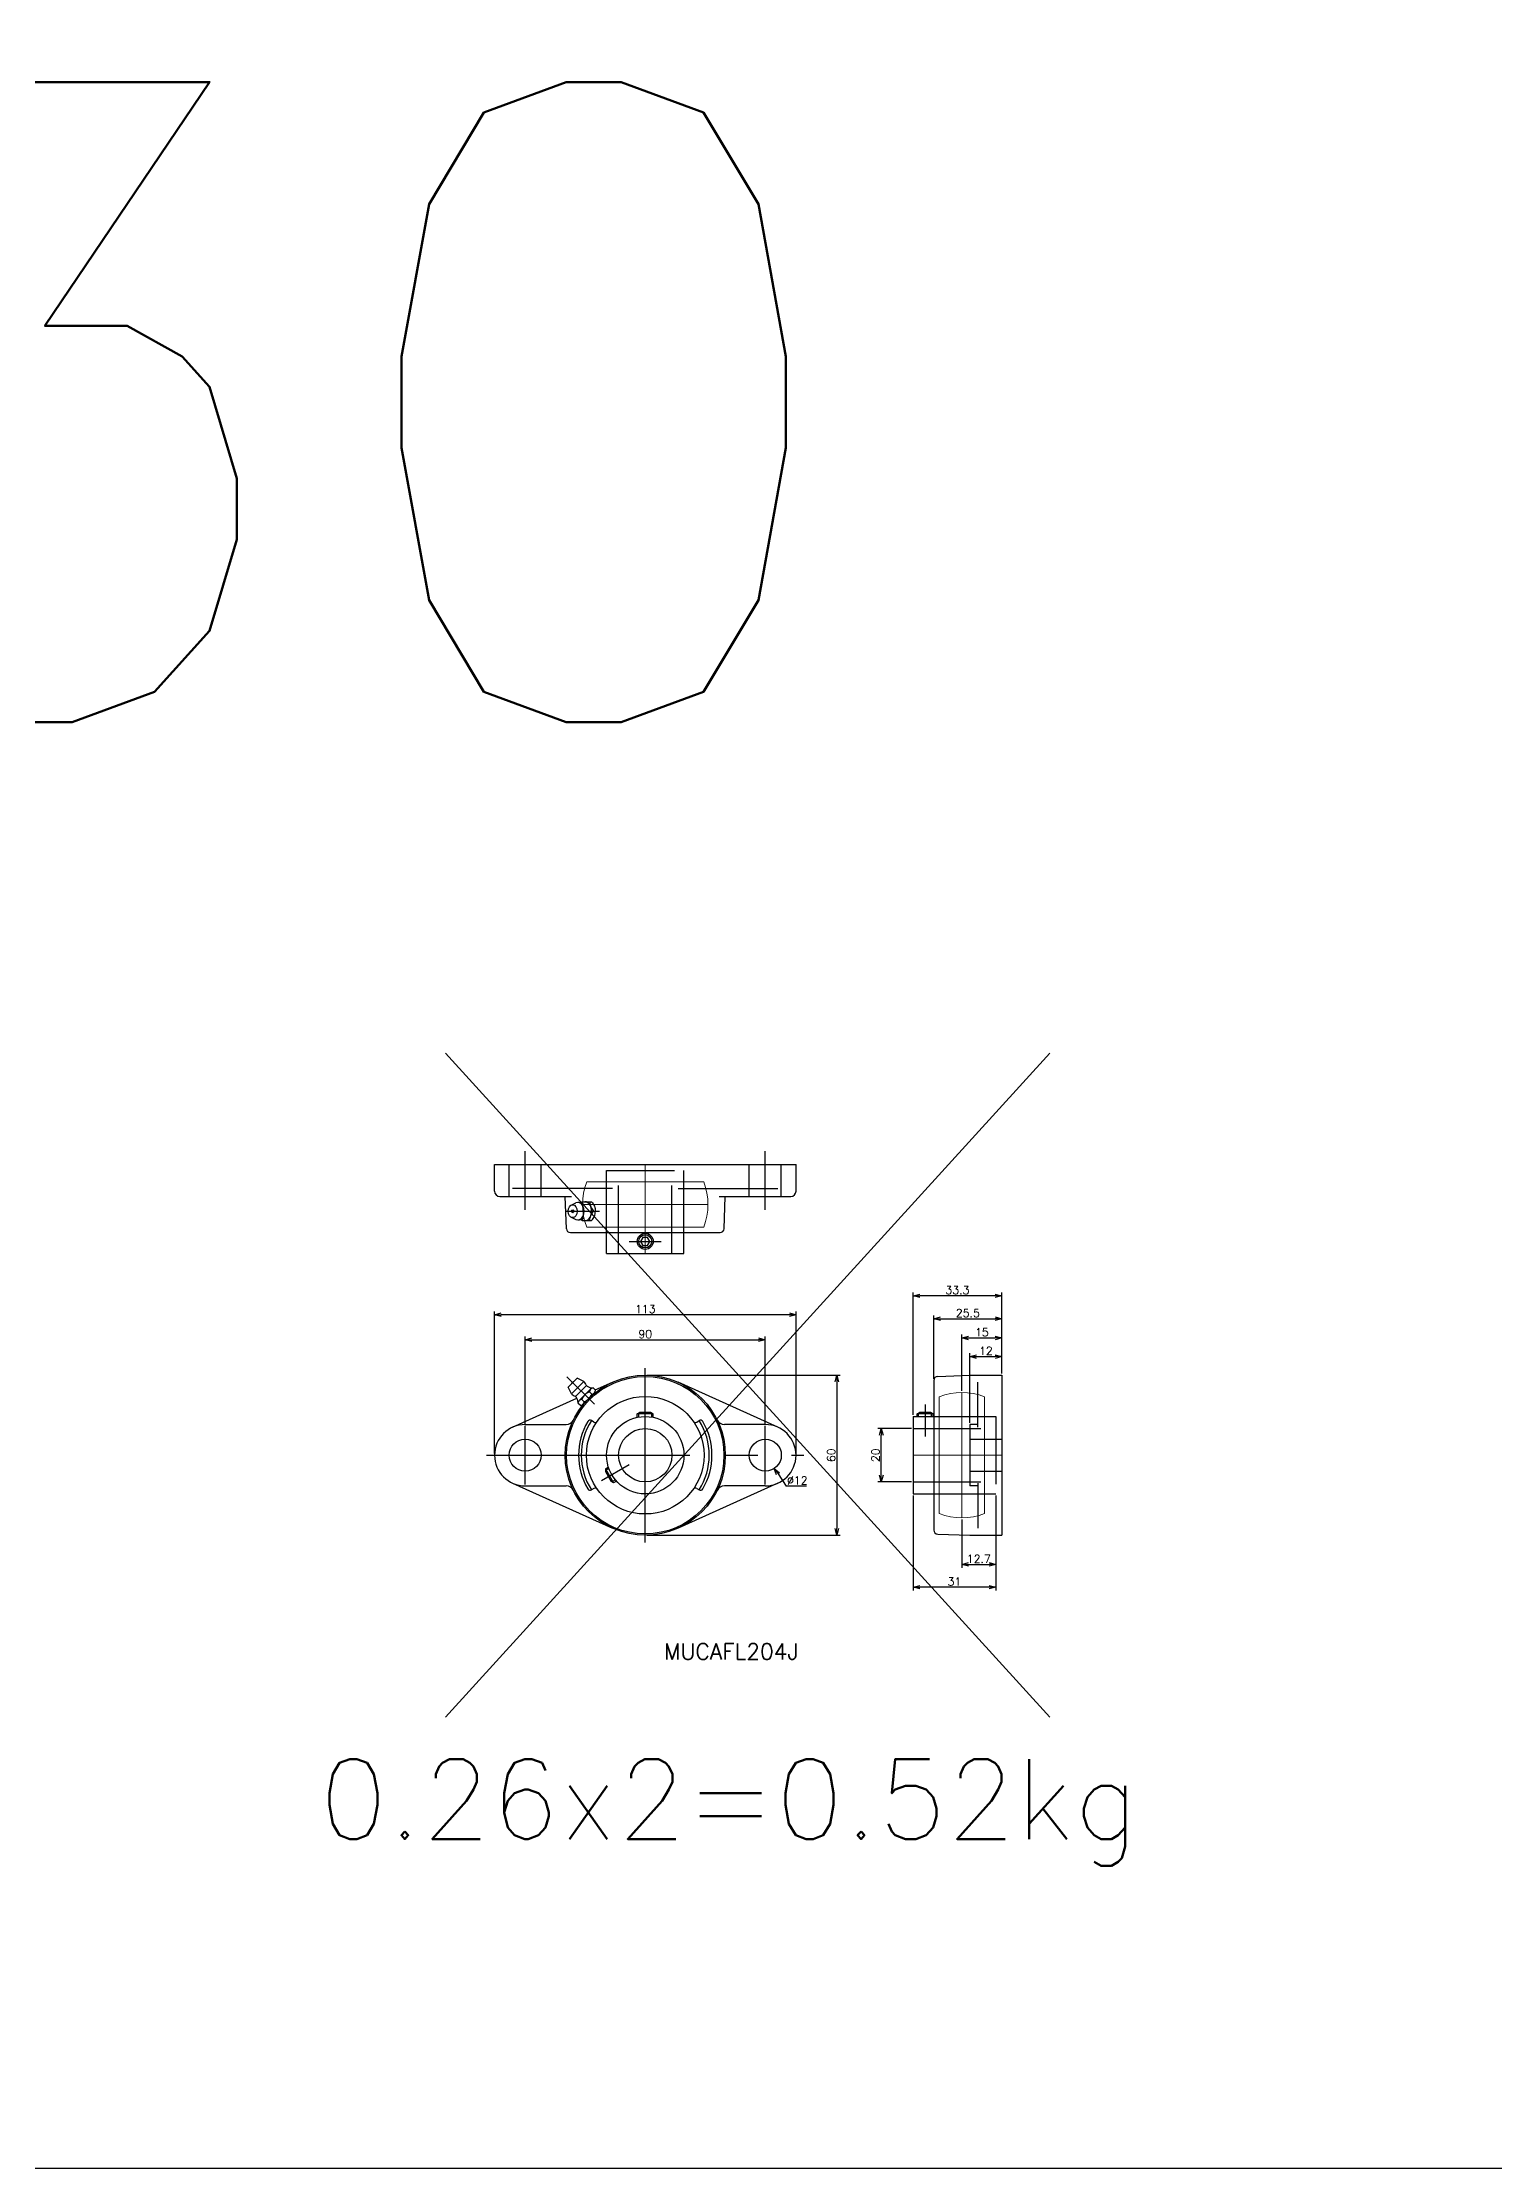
# Model space of a CAD drawing. Header units: millimetres. Extents: x -8731 to 85711, y -14522 to 31379.
# Drawn here: x -3852 to -3308, y -2226 to -1429 of the extents above; entities that cross this region are included whole.
import ezdxf

# ---------------------------------------------------------------- set-up
doc = ezdxf.new("R2010")
doc.units = ezdxf.units.MM
doc.header["$LTSCALE"] = 4
doc.header["$PDMODE"] = 99
doc.header["$PDSIZE"] = 1
doc.linetypes.add('CENTER2', pattern=[28.575, 19.05, -3.175, 3.175, -3.175])
doc.linetypes.add('HIDDEN', pattern=[9.525, 6.35, -3.175])
doc.layers.add('08_DIM', color=3, linetype='Continuous', lineweight=13)
doc.layers.add('10_DRAFT', color=8, linetype='Continuous', lineweight=0, plot=False)
doc.styles.add('KSS_TXT', font='txt.shx', dxfattribs={"bigfont": 'extfont2.shx'})
doc.dimstyles.new('KSS_DIM', dxfattribs={"dimscale": 3, "dimtxt": 3, "dimasz": 2.5, "dimexe": 1.25, "dimexo": 0.625, "dimtad": 1, "dimdsep": 46, "dimtxsty": 'KSS_TXT', "dimblk": 'OPEN30', "dimcen": 0, "dimazin": 2, "dimtfac": 0.75, "dimtmove": 0, "dimatfit": 3, "dimldrblk": 'OPEN30', "dimfxl": 1, "dimtolj": 1, "dimarcsym": 0})
doc.dimstyles.new('KSS_DIM$3', dxfattribs={"dimscale": 3, "dimtxt": 3, "dimasz": 2.5, "dimexe": 1.25, "dimexo": 0.625, "dimtad": 1, "dimtih": 1, "dimtoh": 1, "dimdsep": 46, "dimtxsty": 'KSS_TXT', "dimblk": 'OPEN30', "dimcen": 0, "dimazin": 2, "dimtfac": 0.75, "dimtofl": 0, "dimtmove": 0, "dimatfit": 3, "dimldrblk": 'OPEN30', "dimfxl": 1, "dimtolj": 1, "dimarcsym": 0})

# ---------------------------------------------------------------- blocks, each defined once
blk = doc.blocks.new('_Open30')
at = {"color": 0, "linetype": 'ByBlock', "lineweight": -2}
for p, q in [((-1, 0.27), (0, 0)), ((0, 0), (-1, -0.27)), ((0, 0), (-1, 0))]:
    blk.add_line(p, q, dxfattribs=at)
blk = doc.blocks.new('*D3524')
at = {"layer": '08_DIM', "color": 0, "lineweight": -2, "transparency": 16777216}
for p, q in [((-3504.67, -1946.24), (-3504.67, -1920.13)), ((-3492.67, -1927.74), (-3492.67, -1920.13)), ((-3502.17, -1921.38), (-3495.17, -1921.38))]:
    blk.add_line(p, q, dxfattribs=at)
at = {"layer": 'Defpoints', "color": 0, "transparency": 16777216}
for p in [(-3492.67, -1921.38), (-3492.67, -1928.36), (-3504.67, -1946.86)]:
    blk.add_point(p, dxfattribs=at)
at = {"layer": '08_DIM', "color": 0, "lineweight": -2, "transparency": 16777216, "xscale": 2.5, "yscale": 2.5, "zscale": 2.5, "rotation": 180}
blk.add_blockref('_Open30', (-3504.67, -1921.38), dxfattribs=at)
at = {"layer": '08_DIM', "color": 0, "lineweight": -2, "transparency": 16777216, "xscale": 2.5, "yscale": 2.5, "zscale": 2.5}
blk.add_blockref('_Open30', (-3492.67, -1921.38), dxfattribs=at)
at = {"layer": '08_DIM', "color": 0, "transparency": 16777216, "insert": (-3498.67, -1919.25), "char_height": 3, "attachment_point": 5, "style": 'KSS_TXT'}
blk.add_mtext('\\A1;12', dxfattribs=at)
blk = doc.blocks.new('*D3525')
at = {"layer": '08_DIM', "color": 0, "lineweight": -2, "transparency": 16777216}
for p, q in [((-3518.17, -1929.69), (-3518.17, -1905.97)), ((-3515.67, -1907.22), (-3495.17, -1907.22)), ((-3492.67, -1927.74), (-3492.67, -1905.97))]:
    blk.add_line(p, q, dxfattribs=at)
at = {"layer": 'Defpoints', "color": 0, "transparency": 16777216}
for p in [(-3492.67, -1907.22), (-3492.67, -1928.36), (-3518.17, -1930.31)]:
    blk.add_point(p, dxfattribs=at)
at = {"layer": '08_DIM', "color": 0, "lineweight": -2, "transparency": 16777216, "xscale": 2.5, "yscale": 2.5, "zscale": 2.5, "rotation": 180}
blk.add_blockref('_Open30', (-3518.17, -1907.22), dxfattribs=at)
at = {"layer": '08_DIM', "color": 0, "lineweight": -2, "transparency": 16777216, "xscale": 2.5, "yscale": 2.5, "zscale": 2.5}
blk.add_blockref('_Open30', (-3492.67, -1907.22), dxfattribs=at)
at = {"layer": '08_DIM', "color": 0, "transparency": 16777216, "insert": (-3505.42, -1905.09), "char_height": 3, "attachment_point": 5, "style": 'KSS_TXT'}
blk.add_mtext('\\A1;25.5', dxfattribs=at)
blk = doc.blocks.new('*D3526')
at = {"layer": '08_DIM', "color": 0, "lineweight": -2, "transparency": 16777216}
for p, q in [((-3525.97, -1943.24), (-3525.97, -1897.36)), ((-3495.17, -1898.61), (-3523.47, -1898.61)), ((-3492.67, -1927.74), (-3492.67, -1897.36))]:
    blk.add_line(p, q, dxfattribs=at)
at = {"layer": 'Defpoints', "color": 0, "transparency": 16777216}
for p in [(-3525.97, -1898.61), (-3492.67, -1928.36), (-3525.97, -1943.86)]:
    blk.add_point(p, dxfattribs=at)
at = {"layer": '08_DIM', "color": 0, "lineweight": -2, "transparency": 16777216, "xscale": 2.5, "yscale": 2.5, "zscale": 2.5, "rotation": 180}
blk.add_blockref('_Open30', (-3525.97, -1898.61), dxfattribs=at)
at = {"layer": '08_DIM', "color": 0, "lineweight": -2, "transparency": 16777216, "xscale": 2.5, "yscale": 2.5, "zscale": 2.5}
blk.add_blockref('_Open30', (-3492.67, -1898.61), dxfattribs=at)
at = {"layer": '08_DIM', "color": 0, "transparency": 16777216, "insert": (-3509.32, -1896.48), "char_height": 3, "attachment_point": 5, "style": 'KSS_TXT'}
blk.add_mtext('\\A1;33.3', dxfattribs=at)
blk = doc.blocks.new('*D3527')
at = {"layer": '08_DIM', "color": 0, "lineweight": -2, "transparency": 16777216}
for p, q in [((-3494.97, -1973.49), (-3494.97, -2000.57)), ((-3507.67, -1982.49), (-3507.67, -2000.57)), ((-3505.17, -1999.32), (-3497.47, -1999.32))]:
    blk.add_line(p, q, dxfattribs=at)
at = {"layer": 'Defpoints', "color": 0, "transparency": 16777216}
for p in [(-3494.97, -1972.86), (-3507.67, -1981.86), (-3494.97, -1999.32)]:
    blk.add_point(p, dxfattribs=at)
at = {"layer": '08_DIM', "color": 0, "lineweight": -2, "transparency": 16777216, "xscale": 2.5, "yscale": 2.5, "zscale": 2.5, "rotation": 180}
blk.add_blockref('_Open30', (-3507.67, -1999.32), dxfattribs=at)
at = {"layer": '08_DIM', "color": 0, "lineweight": -2, "transparency": 16777216, "xscale": 2.5, "yscale": 2.5, "zscale": 2.5}
blk.add_blockref('_Open30', (-3494.97, -1999.32), dxfattribs=at)
at = {"layer": '08_DIM', "color": 0, "transparency": 16777216, "insert": (-3501.32, -1997.19), "char_height": 3, "attachment_point": 5, "style": 'KSS_TXT'}
blk.add_mtext('\\A1;12.7', dxfattribs=at)
blk = doc.blocks.new('*D3528')
at = {"layer": '08_DIM', "color": 0, "lineweight": -2, "transparency": 16777216}
for p, q in [((-3525.97, -1973.49), (-3525.97, -2009.09)), ((-3494.97, -1973.49), (-3494.97, -2009.09)), ((-3497.47, -2007.84), (-3523.47, -2007.84))]:
    blk.add_line(p, q, dxfattribs=at)
at = {"layer": 'Defpoints', "color": 0, "transparency": 16777216}
for p in [(-3525.97, -1972.86), (-3494.97, -1972.86), (-3525.97, -2007.84)]:
    blk.add_point(p, dxfattribs=at)
at = {"layer": '08_DIM', "color": 0, "lineweight": -2, "transparency": 16777216, "xscale": 2.5, "yscale": 2.5, "zscale": 2.5, "rotation": 180}
blk.add_blockref('_Open30', (-3525.97, -2007.84), dxfattribs=at)
at = {"layer": '08_DIM', "color": 0, "lineweight": -2, "transparency": 16777216, "xscale": 2.5, "yscale": 2.5, "zscale": 2.5}
blk.add_blockref('_Open30', (-3494.97, -2007.84), dxfattribs=at)
at = {"layer": '08_DIM', "color": 0, "transparency": 16777216, "insert": (-3510.47, -2005.72), "char_height": 3, "attachment_point": 5, "style": 'KSS_TXT'}
blk.add_mtext('\\A1;31', dxfattribs=at)
blk = doc.blocks.new('*D3529')
at = {"layer": '08_DIM', "color": 0, "lineweight": -2, "transparency": 16777216}
for p, q in [((-3507.67, -1934.24), (-3507.67, -1913.15)), ((-3505.17, -1914.4), (-3495.17, -1914.4)), ((-3492.67, -1927.74), (-3492.67, -1913.15))]:
    blk.add_line(p, q, dxfattribs=at)
at = {"layer": 'Defpoints', "color": 0, "transparency": 16777216}
for p in [(-3492.67, -1914.4), (-3492.67, -1928.36), (-3507.67, -1934.86)]:
    blk.add_point(p, dxfattribs=at)
at = {"layer": '08_DIM', "color": 0, "lineweight": -2, "transparency": 16777216, "xscale": 2.5, "yscale": 2.5, "zscale": 2.5, "rotation": 180}
blk.add_blockref('_Open30', (-3507.67, -1914.4), dxfattribs=at)
at = {"layer": '08_DIM', "color": 0, "lineweight": -2, "transparency": 16777216, "xscale": 2.5, "yscale": 2.5, "zscale": 2.5}
blk.add_blockref('_Open30', (-3492.67, -1914.4), dxfattribs=at)
at = {"layer": '08_DIM', "color": 0, "transparency": 16777216, "insert": (-3500.17, -1912.27), "char_height": 3, "attachment_point": 5, "style": 'KSS_TXT'}
blk.add_mtext('\\A1;15', dxfattribs=at)
blk = doc.blocks.new('*D3530')
at = {"layer": '08_DIM', "color": 0, "lineweight": -2, "transparency": 16777216}
for p, q in [((-3526.59, -1948.36), (-3539.15, -1948.36)), ((-3537.9, -1965.86), (-3537.9, -1950.86)), ((-3526.59, -1968.36), (-3539.15, -1968.36))]:
    blk.add_line(p, q, dxfattribs=at)
at = {"layer": 'Defpoints', "color": 0, "transparency": 16777216}
for p in [(-3537.9, -1948.36), (-3525.97, -1948.36), (-3525.97, -1968.36)]:
    blk.add_point(p, dxfattribs=at)
at = {"layer": '08_DIM', "color": 0, "lineweight": -2, "transparency": 16777216, "xscale": 2.5, "yscale": 2.5, "zscale": 2.5}
for p, rotation in [((-3537.9, -1948.36), 90), ((-3537.9, -1968.36), 270)]:
    blk.add_blockref('_Open30', p, dxfattribs=dict(at, rotation=rotation))
at = {"layer": '08_DIM', "color": 0, "transparency": 16777216, "insert": (-3540.02, -1958.36), "char_height": 3, "attachment_point": 5, "rotation": 90, "style": 'KSS_TXT'}
blk.add_mtext('\\A1;20', dxfattribs=at)
blk = doc.blocks.new('*D3531')
at = {"layer": '08_DIM', "color": 0, "lineweight": -2, "transparency": 16777216}
for p, q in [((-3671.33, -1946.74), (-3671.33, -1913.83)), ((-3668.83, -1915.08), (-3583.83, -1915.08)), ((-3581.33, -1946.74), (-3581.33, -1913.83))]:
    blk.add_line(p, q, dxfattribs=at)
at = {"layer": 'Defpoints', "color": 0, "transparency": 16777216}
for p in [(-3581.33, -1915.08), (-3671.33, -1947.36), (-3581.33, -1947.36)]:
    blk.add_point(p, dxfattribs=at)
at = {"layer": '08_DIM', "color": 0, "lineweight": -2, "transparency": 16777216, "xscale": 2.5, "yscale": 2.5, "zscale": 2.5, "rotation": 180}
blk.add_blockref('_Open30', (-3671.33, -1915.08), dxfattribs=at)
at = {"layer": '08_DIM', "color": 0, "lineweight": -2, "transparency": 16777216, "xscale": 2.5, "yscale": 2.5, "zscale": 2.5}
blk.add_blockref('_Open30', (-3581.33, -1915.08), dxfattribs=at)
at = {"layer": '08_DIM', "color": 0, "transparency": 16777216, "insert": (-3626.33, -1912.95), "char_height": 3, "attachment_point": 5, "style": 'KSS_TXT'}
blk.add_mtext('\\A1;90', dxfattribs=at)
blk = doc.blocks.new('*D3532')
at = {"layer": '08_DIM', "color": 0, "lineweight": -2, "transparency": 16777216}
for p, q in [((-3682.83, -1957.74), (-3682.83, -1904.45)), ((-3569.83, -1957.74), (-3569.83, -1904.45)), ((-3572.33, -1905.7), (-3680.33, -1905.7))]:
    blk.add_line(p, q, dxfattribs=at)
at = {"layer": 'Defpoints', "color": 0, "transparency": 16777216}
for p in [(-3682.83, -1905.7), (-3682.83, -1958.36), (-3569.83, -1958.36)]:
    blk.add_point(p, dxfattribs=at)
at = {"layer": '08_DIM', "color": 0, "lineweight": -2, "transparency": 16777216, "xscale": 2.5, "yscale": 2.5, "zscale": 2.5, "rotation": 180}
blk.add_blockref('_Open30', (-3682.83, -1905.7), dxfattribs=at)
at = {"layer": '08_DIM', "color": 0, "lineweight": -2, "transparency": 16777216, "xscale": 2.5, "yscale": 2.5, "zscale": 2.5}
blk.add_blockref('_Open30', (-3569.83, -1905.7), dxfattribs=at)
at = {"layer": '08_DIM', "color": 0, "transparency": 16777216, "insert": (-3626.33, -1903.57), "char_height": 3, "attachment_point": 5, "style": 'KSS_TXT'}
blk.add_mtext('\\A1;113', dxfattribs=at)
blk = doc.blocks.new('*D3533')
at = {"layer": '08_DIM', "color": 0, "lineweight": -2, "transparency": 16777216}
for p, q in [((-3625.71, -1928.36), (-3553.29, -1928.36)), ((-3554.54, -1930.86), (-3554.54, -1985.86)), ((-3625.71, -1988.36), (-3553.29, -1988.36))]:
    blk.add_line(p, q, dxfattribs=at)
at = {"layer": 'Defpoints', "color": 0, "transparency": 16777216}
for p in [(-3626.33, -1928.36), (-3626.33, -1988.36), (-3554.54, -1988.36)]:
    blk.add_point(p, dxfattribs=at)
at = {"layer": '08_DIM', "color": 0, "lineweight": -2, "transparency": 16777216, "xscale": 2.5, "yscale": 2.5, "zscale": 2.5}
for p, rotation in [((-3554.54, -1928.36), 90), ((-3554.54, -1988.36), 270)]:
    blk.add_blockref('_Open30', p, dxfattribs=dict(at, rotation=rotation))
at = {"layer": '08_DIM', "color": 0, "transparency": 16777216, "insert": (-3556.66, -1958.36), "char_height": 3, "attachment_point": 5, "rotation": 90, "style": 'KSS_TXT'}
blk.add_mtext('\\A1;60', dxfattribs=at)
blk = doc.blocks.new('*D3534')
at = {"layer": '08_DIM', "color": 0, "lineweight": -2, "transparency": 16777216}
for p in [(-3576.55, -1965.39), (-3565.84, -1969.94)]:
    blk.add_line(p, (-3573.46, -1969.94), dxfattribs=at)
at = {"layer": 'Defpoints', "color": 0, "transparency": 16777216}
for p in [(-3584.71, -1953.4), (-3577.96, -1963.33)]:
    blk.add_point(p, dxfattribs=at)
at = {"layer": '08_DIM', "color": 0, "lineweight": -2, "transparency": 16777216, "xscale": 2.5, "yscale": 2.5, "zscale": 2.5, "rotation": 124.2117795738144}
blk.add_blockref('_Open30', (-3577.96, -1963.33), dxfattribs=at)
at = {"layer": '08_DIM', "color": 0, "transparency": 16777216, "insert": (-3569.34, -1967.82), "char_height": 3, "attachment_point": 5, "style": 'KSS_TXT'}
blk.add_mtext('\\A1;%%C12', dxfattribs=at)
blk = doc.blocks.new('MUCAFL204Ja_1_1')
at = {"color": 0, "linetype": 'CENTER2'}
for p, q in [((0, -32.67), (0, 32.67)), ((-19.09, 19.09), (-29.42, 29.42)), ((-45, -11), (-45, 11)), ((45, -11), (45, 11)), ((-59.46, 0), (59.46, 0)), ((-16.45, -9.5), (-6.06, -3.5))]:
    blk.add_line(p, q, dxfattribs=at)
at = {"color": 0}
for p, q in [((-28.92, 25.53), (-25.53, 28.92)), ((-27.65, 22.98), (-28.92, 25.53)), ((-27.65, 22.98), (-22.98, 27.65)), ((-22.1, 26.06), (-26.06, 22.1)), ((-22.98, 27.65), (-25.53, 28.92)), ((-24.77, 20.48), (-20.48, 24.77)), ((-19.51, 25.22), (-18.62, 24.33)), ((-18.74, 24.46), (-12.33, 27.35)), ((49.73, 10.48), (12.33, 27.35)), ((-49.73, 10.48), (-25.64, 21.35)), ((-24.33, 18.62), (-25.22, 19.51)), ((-23.79, 20.94), (-22.9, 20.05)), ((-19.07, 23.36), (-23.36, 19.07)), ((-20.94, 23.79), (-20.05, 22.9)), ((-3, 15.5), (-2.13, 16)), ((2.13, 16), (-2.13, 16)), ((3, 15.5), (2.13, 16)), ((-45, 11.5), (-29.64, 11.5)), ((-19.32, 12.44), (-20.16, 12.98)), ((3, 15.5), (-3, 15.5)), ((-3, 14.19), (-3, 15.5)), ((-2.45, 14.29), (-2.45, 15.82)), ((2.45, 14.29), (2.45, 15.82)), ((3, 14.19), (3, 15.5)), ((19.32, 12.44), (20.16, 12.98)), ((45, 11.5), (29.64, 11.5)), ((-13.79, -4.5), (-14.92, -5.15)), ((-13.6, -5.02), (-14.92, -5.79)), ((-14.92, -5.15), (-11.92, -10.35)), ((-14.92, -5.15), (-14.92, -6.15)), ((-14.92, -6.15), (-12.79, -9.85)), ((-49.73, -10.48), (-12.33, -27.35)), ((-45, -11.5), (-29.64, -11.5)), ((-19.32, -12.44), (-20.16, -12.98)), ((-11.92, -10.35), (-12.79, -9.85)), ((-11.15, -9.27), (-12.47, -10.03)), ((-10.79, -9.69), (-11.92, -10.35)), ((49.73, -10.48), (12.33, -27.35)), ((19.32, -12.44), (20.16, -12.98)), ((45, -11.5), (29.64, -11.5))]:
    blk.add_line(p, q, dxfattribs=at)
for centre, radius in [((0, 0), 30), ((0, 0), 29.5), ((0, 0), 22.04), ((0, 0), 14.5), ((0, 0), 10), ((-45, 0), 6), ((45, 0), 6)]:
    blk.add_circle(centre, radius, dxfattribs=at)
for centre, radius, start, end in [((-26.17, 26.17), 1.59, 114.55499, 155.44501), ((-25.31, 25.31), 3.3, 17.94674, 45), ((-21.41, 26.58), 0.8, 197.94674, 240.21567), ((-18.83, 31.09), 6, 240.21567, 260.68018), ((-19.38, 23.67), 1.56, 94.73979, 175.26021), ((-20.18, 24.46), 1.56, 274.73979, 355.26021), ((-25.31, 25.31), 3.3, 225, 252.05326), ((-26.58, 21.41), 0.8, 29.78433, 72.05326), ((-31.09, 18.83), 6, 9.31982, 29.78433), ((-23.67, 19.38), 1.56, 94.73979, 175.26021), ((-24.46, 20.18), 1.56, 274.73979, 355.26021), ((-18.6, 18.6), 5.7, 114.22909, 155.77091), ((-25.24, 25.24), 5.7, 294.22909, 335.77091), ((-45, 0), 11.5, 90, 270), ((-29.64, 14.5), 3, 270, 333.93478), ((0, 0), 25, 149.62426, 210.37574), ((0, 0), 24, 147.23676, 212.76376), ((-20.71, 12.14), 1, 57.23624, 149.62426), ((-18.78, 13.28), 1, 237.23624, 324.74434), ((18.78, 13.28), 1, 215.25566, 302.76376), ((20.71, 12.14), 1, 30.37574, 122.76376), ((0, 0), 24, 327.23624, 32.76324), ((0, 0), 25, 329.62426, 30.37574), ((29.64, 14.5), 3, 206.06522, 270), ((45, 0), 11.5, 270, 90), ((-29.64, -14.5), 3, 26.06522, 90), ((-20.71, -12.14), 1, 210.37574, 302.76376), ((-18.78, -13.28), 1, 35.25566, 122.76376), ((18.78, -13.28), 1, 57.23624, 144.74434), ((20.71, -12.14), 1, 237.23624, 329.62426), ((29.64, -14.5), 3, 90, 153.93478)]:
    blk.add_arc(centre, radius, start, end, dxfattribs=at)
blk = doc.blocks.new('MUCAFL204Jc_1_1')
at = {"color": 0}
for p, q in [((-25.5, 28.05), (-25.5, -28.05)), ((-24.06, 29.55), (-12, 30)), ((-12, 30), (0, 30)), ((-9, 10.48), (-9, 27.35)), ((0, 30), (0, -30)), ((-31.8, 15.5), (-30.93, 16)), ((-26.67, 16), (-30.93, 16)), ((-25.8, 15.5), (-26.67, 16)), ((-33.3, 14.5), (-25.5, 14.5)), ((-33.3, 14.5), (-33.3, -14.5)), ((-25.8, 15.5), (-31.8, 15.5)), ((-31.8, 14.5), (-31.8, 15.5)), ((-31.25, 14.5), (-31.25, 15.82)), ((-26.35, 14.5), (-26.35, 15.82)), ((-25.8, 14.5), (-25.8, 15.5)), ((-12, 11.5), (-12, -11.5)), ((-9, 11.5), (-12, 11.5)), ((-33.3, -14.5), (-25.5, -14.5)), ((-9, -11.5), (-12, -11.5)), ((-9, -10.48), (-9, -27.35)), ((-24.06, -29.55), (-12, -30)), ((-12, -30), (0, -30))]:
    blk.add_line(p, q, dxfattribs=at)
at = {"color": 0, "linetype": 'CENTER2'}
blk.add_line((-28.8, 19), (-28.8, 7), dxfattribs=at)
at = {"color": 0, "linetype": 'HIDDEN'}
for p, q in [((-33.3, 10), (-2.3, 10)), ((-25.5, 14.5), (-2.3, 14.5)), ((-2.3, 14.5), (-2.3, -14.5)), ((-12, 6), (0, 6)), ((-12, -6), (0, -6)), ((-33.3, -10), (-2.3, -10)), ((-25.5, -14.5), (-2.3, -14.5))]:
    blk.add_line(p, q, dxfattribs=at)
at = {"color": 0}
for centre, start, end in [((-24, 28.05), 92.1211, 180), ((-24, -28.05), 180, 267.8789)]:
    blk.add_arc(centre, 1.5, start, end, dxfattribs=at)
at = {"layer": '10_DRAFT'}
for p, q in [((-23.5, 21.91), (-23.5, -21.91)), ((-15, 23.5), (-15, -23.5)), ((-6.5, 21.91), (-6.5, -21.91)), ((-33.3, 0), (0, 0))]:
    blk.add_line(p, q, dxfattribs=at)
for start, end in [(68.79523, 111.20477), (248.79523, 291.20477)]:
    blk.add_arc((-15, 0), 23.5, start, end, dxfattribs=at)
blk = doc.blocks.new('MUCAFL204Jb_1_1')
at = {"color": 0}
for p, q in [((-56.5, -10), (-56.5, 0)), ((-56.5, 0), (56.5, 0)), ((56.5, -10), (56.5, 0)), ((-54.5, -12), (-27.71, -12)), ((-12.33, -9), (-49.73, -9)), ((-29.55, -24.06), (-30, -12)), ((-27.75, -15.24), (-26.05, -14.39)), ((-23.64, -14), (-23.99, -14.46)), ((-23.64, -14), (-20.13, -14)), ((12.33, -9), (49.73, -9)), ((27.71, -12), (54.5, -12)), ((29.55, -24.06), (30, -12)), ((-27.75, -19.76), (-26.05, -20.61)), ((-23.64, -21), (-23.99, -20.54)), ((-23.64, -21), (-20.13, -21)), ((-19.35, -17.5), (-18.7, -17.5)), ((-28.05, -25.5), (28.05, -25.5)), ((-14.5, -33.3), (-14.5, -25.5)), ((14.5, -33.3), (14.5, -25.5)), ((-14.5, -33.3), (14.5, -33.3))]:
    blk.add_line(p, q, dxfattribs=at)
at = {"color": 0, "linetype": 'CENTER2'}
for p, q in [((-45, -17), (-45, 5)), ((45, -17), (45, 5)), ((-29.52, -17.5), (-17.1, -17.5)), ((-6, -28.8), (6, -28.8))]:
    blk.add_line(p, q, dxfattribs=at)
at = {"color": 0, "linetype": 'HIDDEN'}
for p, q in [((-39, -12), (-39, 0)), ((39, -12), (39, 0)), ((-51, -12), (-51, 0)), ((-14.5, -2.3), (14.5, -2.3)), ((-14.5, -25.5), (-14.5, -2.3)), ((-10, -33.3), (-10, -2.3)), ((10, -33.3), (10, -2.3)), ((14.5, -25.5), (14.5, -2.3)), ((51, -12), (51, 0))]:
    blk.add_line(p, q, dxfattribs=at)
at = {"color": 0}
blk.add_lwpolyline([(-0.87, -27.3), (-1.73, -28.8), (-0.87, -30.3), (0.87, -30.3), (1.73, -28.8), (0.87, -27.3)], close=True, dxfattribs=at)
for radius in [3, 2.45]:
    blk.add_circle((0, -28.8), radius, dxfattribs=at)
for centre, radius, start, end in [((-54.5, -10), 2, 180, 270), ((-25.28, -17.5), 3.3, 49.25246, 90), ((54.5, -10), 2, 270, 0), ((-25.28, -17.5), 3.3, 270, 310.74754), ((-28.05, -24), 1.5, 182.1211, 270), ((28.05, -24), 1.5, 270, 357.8789)]:
    blk.add_arc(centre, radius, start, end, dxfattribs=at)
for major_axis in [(0, -2.4), (0, -0.555)]:
    blk.add_ellipse((-27.19, -17.5), major_axis=major_axis, ratio=0.707107, dxfattribs=at)
for centre, major_axis, start_param, end_param in [((-25.28, -17.5), (0, -3.3), 5.943348, 9.764615), ((-22.59, -17.5), (0, 3.5), 2.594277, 6.830501)]:
    blk.add_ellipse(centre, major_axis=major_axis, ratio=0.707107, start_param=start_param, end_param=end_param, dxfattribs=at)
for points in [[(-20.78, -14), (-20.39, -15.88), (-19.35, -17.5)], [(-20.13, -14), (-19.09, -15.62), (-18.7, -17.5)], [(-20.78, -21), (-20.39, -19.12), (-19.35, -17.5)], [(-20.13, -21), (-19.09, -19.38), (-18.7, -17.5)]]:
    blk.add_spline(points, degree=3, dxfattribs=at)
at = {"layer": '10_DRAFT'}
for p, q in [((0, -33.3), (0, 0)), ((-21.91, -6.5), (21.91, -6.5)), ((23.5, -15), (-23.5, -15)), ((-21.91, -23.5), (21.91, -23.5))]:
    blk.add_line(p, q, dxfattribs=at)
for start, end in [(158.79523, 201.20477), (338.79523, 21.20477)]:
    blk.add_arc((0, -15), 23.5, start, end, dxfattribs=at)

msp = doc.modelspace()

# ---------------------------------------------------------------- linework, layer by layer
at = {"color": 1}
for p, q in [((-3701.22004, -1807.67307), (-3474.66101, -2056.51574)), ((-3474.66101, -1807.67307), (-3701.22004, -2056.51574))]:
    msp.add_line(p, q, dxfattribs=at)
at = {"color": 2}
msp.add_lwpolyline([(-4608.41547, -951.11068), (-1922.22391, -951.11068), (-1922.22391, -2225.75951), (-4608.41547, -2225.75951)], close=True, dxfattribs=at)

# ---------------------------------------------------------------- block references
at = {"color": 4}
for name, p in [('MUCAFL204Jb_1_1', (-3626.33396, -1849.3893)), ('MUCAFL204Ja_1_1', (-3626.33396, -1958.36468)), ('MUCAFL204Jc_1_1', (-3492.66516, -1958.36468))]:
    msp.add_blockref(name, p, dxfattribs=at)

# ---------------------------------------------------------------- texts
at = {"color": 0, "style": 'KSS_TXT'}
msp.add_text('MUCAFL204J', height=6, dxfattribs=at).set_placement((-3619.32199, -2034.95394))
at = {"layer": '08_DIM', "color": 2, "style": 'KSS_TXT'}
msp.add_text('φ30', height=240, dxfattribs=at).set_placement((-4180.51835, -1683.59701))
at = {"layer": '08_DIM', "color": 6, "style": 'KSS_TXT'}
msp.add_text('0.26x2=0.52kg', height=30, dxfattribs=at).set_placement((-3748.60558, -2102.25592))

# ---------------------------------------------------------------- dimensions: what is measured, and where the dimension line sits
at = {"layer": '08_DIM'}
for base, p1, p2, picture, middle in [((-3525.96516, -1898.60627), (-3492.66516, -1928.36468), (-3525.96516, -1943.86468), '*D3526', (-3509.31516, -1896.48127)), ((-3682.83396, -1905.69669), (-3569.83396, -1958.36468), (-3682.83396, -1958.36468), '*D3532', (-3626.33396, -1903.57169)), ((-3492.66516, -1907.21973), (-3518.16516, -1930.31015), (-3492.66516, -1928.36468), '*D3525', (-3505.41516, -1905.09057)), ((-3581.33396, -1915.07877), (-3671.33396, -1947.36468), (-3581.33396, -1947.36468), '*D3531', (-3626.33396, -1912.95377)), ((-3492.66516, -1914.40098), (-3507.66516, -1934.86468), (-3492.66516, -1928.36468), '*D3529', (-3500.16516, -1912.2739)), ((-3492.66516, -1921.37629), (-3504.66516, -1946.86468), (-3492.66516, -1928.36468), '*D3524', (-3498.66516, -1919.25129)), ((-3525.96516, -2007.84426), (-3494.96516, -1972.86468), (-3525.96516, -1972.86468), '*D3528', (-3510.46516, -2005.71926)), ((-3494.96516, -1999.31701), (-3507.66516, -1981.86468), (-3494.96516, -1972.86468), '*D3527', (-3501.31516, -1997.19201))]:
    dim = msp.add_linear_dim(base=base, p1=p1, p2=p2, dimstyle='KSS_DIM', override={"dimscale": 1}, dxfattribs=at)
    dim.commit()
    dim.dimension.update_dxf_attribs({"geometry": picture, "text_midpoint": middle})
for base, p1, p2, picture, middle in [((-3554.53727, -1988.36468), (-3626.33396, -1928.36468), (-3626.33396, -1988.36468), '*D3533', (-3556.66227, -1958.36468)), ((-3537.89567, -1948.36468), (-3525.96516, -1968.36468), (-3525.96516, -1948.36468), '*D3530', (-3540.02067, -1958.36468))]:
    dim = msp.add_linear_dim(base=base, p1=p1, p2=p2, angle=90, dimstyle='KSS_DIM', override={"dimscale": 1}, dxfattribs=at)
    dim.commit()
    dim.dimension.update_dxf_attribs({"geometry": picture, "text_midpoint": middle})
dim = msp.add_diameter_dim_2p(p1=(-3584.70748, -1953.40289), p2=(-3577.96044, -1963.32647), dimstyle='KSS_DIM$3', override={"dimscale": 1, "dimpost": '%%C<>'}, dxfattribs=at)
dim.commit()
dim.dimension.update_dxf_attribs({"geometry": '*D3534', "text_midpoint": (-3569.33741, -1967.81719)})

doc.saveas('drawing.dxf')
